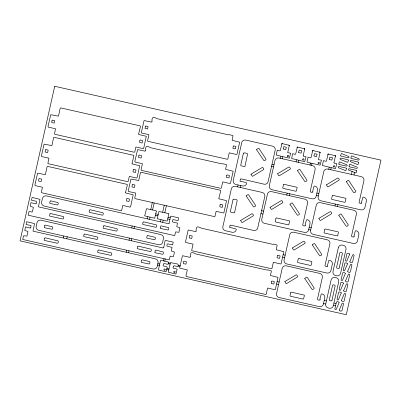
<?xml version="1.0" encoding="UTF-8"?>
<svg xmlns="http://www.w3.org/2000/svg" width="401" height="401" viewBox="0 0 401 401"><rect width="100%" height="100%" fill="white"/><g stroke="black" fill="none" stroke-linecap="round" stroke-linejoin="round"><path stroke-width="0.6" d="M63.328 238.004L63.774 236.009M66.822 238.79L67.268 236.801M126.295 252.259L126.741 250.264M129.017 240.124L129.463 238.129M131.739 227.984L132.185 225.994M128.581 252.775L129.027 250.78M131.302 240.64L131.749 238.645M134.024 228.505L134.47 226.51M147.307 218.756L147.753 216.766M150.751 209.548L152.32 202.535M149.528 219.262L149.974 217.267M152.565 209.959L154.139 202.951M160.52 221.748L160.971 219.758M162.656 212.239L164.225 205.232M162.696 222.244L163.142 220.249M164.826 212.73L166.4 205.723M163.508 260.83L163.989 258.7M164.766 261.111L165.242 258.981M237.633 186.871L238.059 184.966M240.319 187.478L240.745 185.578M280.409 158.32L280.855 156.325M282.224 158.731L282.675 156.736M286.76 195.061L287.186 193.162M296.073 161.864L296.524 159.874M289.306 195.638L289.733 193.738M298.339 162.38L298.785 160.385M309.993 165.017L310.444 163.027M311.547 165.367L311.993 163.377M328.755 169.267L329.201 167.272M330.745 169.718L331.191 167.723M334.95 205.974L335.376 204.074M337.502 206.55L337.928 204.65M351.441 174.4L352.098 171.468M353.988 174.981L354.554 172.47M325.717 304.023L331.116 279.963A3.484 3.298 13.8 0 1 335.236 277.512L336.033 277.692A3.484 3.298 13.8 0 1 338.71 281.682L333.316 305.742A3.484 3.298 13.8 0 1 329.196 308.194L328.394 308.013A3.484 3.298 13.8 0 1 325.717 304.023L323.517 303.522M272.003 164.32L274.008 164.776M271.527 166.435L273.537 166.891M316.87 193.061L318.875 193.518M316.329 195.477L318.334 195.929M261.612 210.65L263.622 211.106M260.956 213.588L262.961 214.044M309.226 227.161L311.231 227.618M308.685 229.578L310.69 230.034M155.763 213.838L158.179 214.385M168.119 217.247L170.26 217.728M155.468 215.257L157.844 215.793M167.798 218.926L169.884 219.397M283.156 254.7L285.161 255.156M282.615 257.116L284.62 257.572M277.131 281.577L279.136 282.028M276.59 283.993L278.595 284.444M168.235 262.76L170.24 263.216M178.099 265.166L180.159 265.632M168.039 263.627L170.049 264.079M177.944 265.868L180.004 266.334M324.208 300.444L326.409 300.94M334.058 303.101L336.063 303.557M157.859 263.627L159.653 264.033M157.543 265.031L159.342 265.437M333.567 305.291L335.577 305.747M166.946 268.5L168.956 268.956M166.716 269.527L168.726 269.978M334.985 155.528A0.687 0.652 13.8 0 1 335.517 156.31M327.752 154.555A0.687 0.652 13.8 0 1 328.564 154.074M319.602 152.044A0.687 0.652 13.8 0 1 320.128 152.826M312.369 151.072A0.687 0.652 13.8 0 1 313.181 150.586M304.214 148.56A0.687 0.652 13.8 0 1 304.745 149.342M296.981 147.588A0.687 0.652 13.8 0 1 297.793 147.102M288.83 145.077A0.687 0.652 13.8 0 1 289.357 145.859M281.597 144.104A0.687 0.652 13.8 0 1 282.409 143.618M125.518 192.585L125.839 193.021L133.197 194.771L130.561 206.801L130.074 207.116L122.806 205.437L121.638 210.46L121.197 210.746L41.684 192.746L41.373 192.285L42.466 187.232L35.213 185.638L34.872 185.197L37.594 173.182L45.358 174.656L47.123 166.661L47.564 166.375L127.077 184.375L127.388 184.836L125.518 192.585M132.034 163.538L132.35 163.974L139.708 165.723L137.072 177.753L136.556 178.059L129.348 176.375L128.16 181.382L127.713 181.698L48.195 163.698L47.889 163.237L48.957 158.159L41.699 156.58L41.383 156.149L44.105 144.134L51.869 145.608L53.634 137.613L54.08 137.327L133.593 155.327L133.894 155.819L132.034 163.503M138.636 134.099L138.952 134.541L146.31 136.29L143.673 148.32L143.192 148.631L135.919 146.956L134.756 151.979L134.28 152.26L54.827 134.275L54.491 133.804L55.554 128.726L48.331 127.157L47.985 126.716L50.706 114.701L58.471 116.175L60.235 108.18L60.676 107.894L140.19 125.894L140.5 126.355L138.636 134.069M154.861 252.324L155.207 252.77L162.129 254.209C163.327 255.096 163.959 251.452 162.666 251.808L155.703 250.119L155.287 250.409L154.861 252.294M160.3 228.054L160.651 228.5L167.568 229.933C168.786 230.811 169.387 227.096 168.104 227.537L161.112 225.843L160.736 226.104L160.3 228.054M218.861 198.455L219.177 198.896L226.54 200.645L223.898 212.675L223.387 212.981L216.144 211.312L214.981 216.334L214.54 216.62L135.027 198.62L134.716 198.159L135.804 193.102L128.526 191.503L128.21 191.071L130.932 179.057L138.696 180.53L140.46 172.535L140.906 172.25L220.42 190.249L220.725 190.706L218.866 198.425M283.171 148.761L283.487 149.197L285.733 149.613L286.349 147.262L283.823 146.596L283.171 148.731M287.778 152.325L288.093 152.761L290.66 153.217L289.291 158.195L276.239 155.042L277.281 150.19L279.793 150.881L280.254 150.651L281.968 143.563L289.357 145.332L287.778 152.295M298.555 152.245L298.87 152.681L301.116 153.097L301.722 150.716L299.206 150.079L298.555 152.245M303.161 155.809L303.482 156.245L306.043 156.701L304.705 161.668L291.622 158.525L292.665 153.673L295.176 154.365L295.637 154.134L297.357 147.047L304.74 148.816L303.161 155.809M313.943 155.728L314.259 156.164L316.504 156.58L317.121 154.23L314.564 153.573L313.943 155.698M318.549 159.292L318.865 159.728L321.432 160.184L320.063 165.162L307.341 162.325L307.001 161.979L308.053 157.157L310.564 157.849L311.026 157.618L312.74 150.53L320.128 152.3L318.549 159.262M329.326 159.212L329.642 159.648L331.888 160.064L332.509 157.713L329.953 157.062L329.331 159.182M333.933 162.776L334.254 163.212L336.815 163.668L335.477 168.636L322.394 165.493L323.437 160.641L325.948 161.332L326.409 161.102L328.128 154.014L335.512 155.783L333.933 162.776M30.782 227.708L30.265 228.129L25.509 226.916L24.782 230.56L27.674 231.287L27.935 231.763L26.927 236.134L23.624 235.723L22.697 239.457L153.077 268.981A3.484 3.298 13.8 0 0 157.197 266.53L158.024 262.83A3.484 3.298 13.8 0 0 155.352 258.84L32.997 231.136L34.541 223.603L26.677 221.708L26.045 224.52L31.007 225.542L30.782 227.708M36.22 203.432L35.734 203.858L30.947 202.645L30.225 206.284L33.378 207.337L32.426 211.718L31.955 212.034L29.067 211.447L28.135 215.187L158.515 244.705A3.484 3.298 13.8 0 0 162.636 242.254L163.468 238.555A3.484 3.298 13.8 0 0 160.791 234.565L38.436 206.861L40 199.357L32.115 197.437L31.484 200.244L36.446 201.272L36.22 203.432M38.907 178.951L38.611 181.082L41.168 181.573L41.614 179.147L39.358 178.555L38.907 178.921M45.418 149.904L45.123 152.034L47.679 152.525L48.15 150.124L45.869 149.508L45.418 149.904M44.686 225.467L44.275 227.312L44.516 227.698L51.554 229.171C52.752 230.079 53.388 226.39 52.09 226.776L45.203 225.081L44.686 225.467M44.551 238.189L44.145 240.034L44.441 240.445L57.052 243.171C58.26 244.084 58.907 240.374 57.589 240.77L45.067 237.803L44.551 238.189M50.125 201.197L49.719 203.036L49.955 203.422L56.992 204.901C58.195 205.803 58.837 202.134 57.528 202.5L50.641 200.806L50.13 201.162M49.995 213.918L49.584 215.758L49.884 216.174L62.491 218.896C63.654 219.788 64.366 216.269 63.057 216.48L50.511 213.527L49.995 213.888M52.02 120.47L51.724 122.601L54.28 123.092L54.731 120.666L52.506 120.079L52.02 120.47M84.075 234.39L83.669 236.199L83.964 236.645L96.576 239.367C97.784 240.214 98.405 236.65 97.142 236.951L84.591 233.999L84.075 234.39M89.513 210.114L89.107 211.954L89.408 212.37L102.014 215.091C103.202 215.964 103.894 212.35 102.556 212.695L90.065 209.728L89.518 210.084M98.065 250.309L97.659 252.119L97.954 252.565L110.566 255.287C111.729 256.159 112.44 252.625 111.102 252.886L98.581 249.918L98.065 250.309M103.503 226.034L103.097 227.878L103.393 228.289L116.004 231.011C117.207 231.918 117.849 228.219 116.541 228.615L104.019 225.643L103.503 226.034M126.771 198.846L126.47 200.976L129.032 201.467L129.498 199.066L127.222 198.45L126.771 198.846M132.245 184.826L131.949 186.956L134.505 187.447L134.957 185.021L132.731 184.435L132.245 184.826M133.282 169.798L132.987 171.929L135.543 172.42L135.994 169.994L133.733 169.402L133.287 169.768M138.846 155.393L138.551 157.523L141.107 158.014L141.558 155.588L139.297 154.997L138.851 155.362M137.588 246.505L137.177 248.344L137.478 248.76L150.089 251.482C151.247 252.374 151.964 248.856 150.651 249.066L138.104 246.114L137.588 246.475M139.884 140.365L139.588 142.495L142.144 142.987L142.591 140.561L140.365 139.974L139.884 140.335M141.673 260.184L141.267 262.023L141.508 262.409L148.691 263.918C149.864 264.815 150.54 261.292 149.257 261.502L142.195 259.793L141.673 260.184M143.027 222.229L142.621 224.039L142.916 224.485L155.528 227.212C156.736 228.049 157.347 224.485 156.094 224.796L143.578 221.848L143.027 222.229M145.362 126.345L145.062 128.475L147.623 128.967L148.069 126.541L145.814 125.949L145.362 126.315M145.478 150.746L144.992 151.172L137.593 149.553L134.821 161.578L135.122 162.069L142.425 163.693L141.062 169.854L141.332 170.335L220.846 188.34L221.322 188.059L222.725 181.879L230.019 183.553L230.47 183.327L233.146 171.242L225.588 169.357L226.5 164.976L226.219 164.525L222.57 163.693L222.084 163.919L150.671 147.748C146.811 145.533 145.207 145.794 145.478 150.746M147.117 235.908L146.711 237.718L146.946 238.139L154.129 239.648C155.332 240.54 155.909 236.981 154.726 237.217L147.633 235.517L147.117 235.878M151.989 121.698L151.508 122.125L144.084 120.526L141.332 132.53L141.638 133.022L148.941 134.646L147.568 140.836L147.849 141.287L227.362 159.292L227.833 159.012L229.242 152.826L236.53 154.505L236.981 154.28L239.663 142.195L232.104 140.31L233.011 135.929L232.765 135.493L229.081 134.646L228.595 134.871L157.187 118.701C153.483 116.531 151.568 116.731 151.989 121.698M163.698 247.572L163.182 247.993L41.133 220.224A3.484 3.298 13.8 0 0 37.012 222.675L36.185 226.38A3.484 3.298 13.8 0 0 38.862 230.364L169.242 259.888L170.174 256.149L173.473 256.56L174.49 252.069L171.332 250.991L172.054 247.347L167.613 246.339C166.305 246.715 166.971 243.041 168.154 243.943L172.59 244.946L173.222 242.139L165.864 240.475A0.687 0.652 13.8 0 0 165.052 240.956L163.698 247.572M163.628 263.893C161.453 267.532 166.365 265.362 167.222 267.277L166.004 271.833L158.375 269.943L160.56 260.344L167.994 261.843C170.27 266.795 164.285 262.404 163.628 263.893M169.142 223.297L168.59 223.713L46.576 195.949A3.484 3.298 13.8 0 0 42.456 198.4L41.624 202.104A3.484 3.298 13.8 0 0 44.3 206.094L174.681 235.613L175.613 231.878L178.911 232.289L179.929 227.768L176.771 226.715L177.493 223.071L173.057 222.069C171.748 222.44 172.405 218.776 173.593 219.668L178.034 220.675L178.661 217.863L171.302 216.199A0.687 0.652 13.8 0 0 170.495 216.68L169.142 223.297M173.528 266.134C171.382 269.883 176.27 267.502 177.122 269.517L175.904 274.078L168.275 272.184L170.46 262.585L177.894 264.084C180.114 269.026 174.535 264.66 173.528 266.134M183.723 261.537L183.422 263.668L185.984 264.154L186.43 261.728L184.174 261.141L183.723 261.507M189.493 235.808L189.192 237.933L191.753 238.425L192.219 236.024L189.974 235.412L189.498 235.743M190.35 256.891L189.863 257.317L182.47 255.698L179.693 267.723L179.999 268.214L187.302 269.838L185.929 276.028L186.209 276.479L265.723 294.484L266.194 294.204L267.602 288.018L274.891 289.697L275.342 289.472L278.018 277.387L270.439 275.477L271.372 271.121L271.126 270.685L267.442 269.838L266.991 270.068L195.548 253.893C191.828 251.713 189.984 251.883 190.35 256.891M196.119 231.161L195.638 231.588L188.214 229.984L185.462 241.988L185.768 242.48L193.071 244.109L191.698 250.299L191.979 250.745L271.492 268.755L271.968 268.469L273.372 262.289L280.66 263.968L281.111 263.743L283.793 251.653L276.234 249.768L277.141 245.387L276.896 244.951L273.211 244.109L272.76 244.339L201.317 228.164C197.477 226.049 195.833 226.114 196.119 231.161M220.109 204.721L219.813 206.851L222.37 207.342L222.821 204.916L220.56 204.325L220.114 204.69M226.71 175.287L226.415 177.417L228.971 177.909L229.442 175.508L227.197 174.891L226.71 175.287M230.034 225.487C229.868 225.918 229.151 228.54 230.495 227.542L235.598 228.851A0.872 0.827 13.8 0 1 236.234 229.467A0.687 0.652 13.8 0 1 236.239 229.763L236.229 229.798A3.484 3.298 13.8 0 1 232.109 232.249L225.527 230.76A3.484 3.298 13.8 0 1 222.856 226.771L231.357 188.836A3.484 3.298 13.8 0 1 235.477 186.385L262.129 192.42A3.484 3.298 13.8 0 1 264.805 196.41L257.718 228.004A3.484 3.298 13.8 0 1 253.597 230.455L230.58 225.106L230.034 225.487M233.222 146.24L232.926 148.37L235.482 148.856L235.953 146.455L233.708 145.844L233.227 146.21M233.041 199.528L230.334 211.588L230.66 212.069L234.114 212.856L234.58 212.64L237.131 200.7C238.154 199.578 233.352 198.64 233.046 199.498M240.41 179.212C240.259 179.683 239.502 182.229 240.876 181.262L245.973 182.57A0.872 0.827 13.8 0 1 246.61 183.192A0.687 0.652 13.8 0 1 246.615 183.483L246.61 183.518A3.484 3.298 13.8 0 1 242.49 185.969L235.908 184.48A3.484 3.298 13.8 0 1 233.232 180.49L241.738 142.555A3.484 3.298 13.8 0 1 245.858 140.104L272.505 146.139A3.484 3.298 13.8 0 1 275.181 150.129L268.099 181.723A3.484 3.298 13.8 0 1 263.978 184.174L240.926 178.821L240.41 179.177M243.417 153.247L240.715 165.277L241.036 165.793L244.495 166.575L244.956 166.36L247.512 154.425C248.61 153.337 243.648 152.325 243.417 153.247M271.582 281.432L271.287 283.562L273.843 284.048L274.314 281.647L272.068 281.036L271.582 281.432M275.928 218.299L275.211 221.482L275.447 221.928L288.324 224.866L288.835 224.63L289.592 221.297L289.357 220.846L276.444 217.908L275.933 218.264M277.352 255.698L277.056 257.828L279.617 258.319L280.083 255.918L277.838 255.307L277.357 255.668M283.462 184.696L282.745 187.884L282.981 188.33L295.858 191.262L296.369 191.031L297.126 187.698L296.89 187.247L283.983 184.31L283.462 184.696M290.705 292.524L289.988 295.707L290.224 296.154L303.101 299.091L303.612 298.855L304.369 295.522L304.133 295.071L291.221 292.134L290.705 292.524M298.239 258.921L297.522 262.109L297.758 262.555L310.635 265.487L311.146 265.256L311.903 261.923L311.667 261.472L298.755 258.535L298.244 258.891M324.765 229.352L324.038 232.57L324.279 232.986L337.161 235.918L337.672 235.688L338.429 232.354L338.163 231.888L325.311 228.971L324.765 229.352M332.299 195.753L331.577 198.971L331.812 199.387L344.695 202.32L345.206 202.089L345.963 198.751L345.697 198.289L332.845 195.372L332.299 195.753M331.978 300.419C331.732 301.306 328.62 300.68 329.371 299.607L332.529 285.522C332.284 284.129 335.873 285.141 335.111 286.058L331.978 300.419M338.84 164.059L339.151 164.485L346.274 166.099A0.772 0.732 13.8 0 0 346.83 164.801L339.667 161.904L339.266 162.134L338.84 164.029M340.71 155.718L341.025 156.149L348.143 157.763A0.772 0.732 13.8 0 0 348.7 156.46L341.542 153.563L341.126 153.829L340.715 155.688M339.246 268.013C339 268.911 335.812 268.254 336.634 267.206L339.792 253.116C339.431 251.858 343.086 252.525 342.354 253.678L339.246 268.013M346.454 168.465L346.048 170.36L345.622 170.651L338.464 167.753A0.772 0.732 13.8 0 1 339.02 166.455L346.143 168.069L346.454 168.465M348.329 160.129L347.923 162.024L347.497 162.315L340.339 159.418A0.772 0.732 13.8 0 1 340.895 158.119L348.013 159.733L348.329 160.129M349.045 166.37L349.356 166.796L356.479 168.41A0.772 0.732 13.8 0 0 357.035 167.112L349.878 164.215L349.461 164.475L349.05 166.34M350.92 158.029L351.231 158.46L358.354 160.074A0.772 0.732 13.8 0 0 358.91 158.776L351.782 155.879L351.336 156.139L350.92 157.999M356.664 170.776L356.233 172.731L355.797 172.961L348.669 170.064A0.772 0.732 13.8 0 1 349.226 168.766L356.349 170.38L356.664 170.776M358.534 162.44L358.108 164.39L357.672 164.621L350.544 161.728A0.772 0.732 13.8 0 1 351.101 160.43L358.223 162.044L358.534 162.44M156.355 211.142L154.706 218.259L144.676 215.873L146.54 208.665L156.014 210.736L156.355 211.142M168.841 213.969L167.192 221.091L157.162 218.7L159.027 211.492L168.5 213.563L168.841 213.969M305.402 225.522C305.221 226.415 301.958 225.778 302.745 224.705L307.577 203.162A3.484 3.298 13.8 0 0 304.9 199.172L271.562 191.623A3.484 3.298 13.8 0 0 267.442 194.074L261.778 219.332A3.484 3.298 13.8 0 0 264.454 223.322L304.479 232.385A3.484 3.298 13.8 0 0 308.6 229.933L309.998 223.693A3.484 3.298 13.8 0 0 307.321 219.703L307.286 219.698A0.687 0.652 13.8 0 0 306.981 219.693A0.872 0.827 13.8 0 0 306.344 220.284L305.101 225.116L305.402 225.522M312.935 191.924C312.63 192.791 309.507 192.154 310.279 191.107L315.111 169.563A3.484 3.298 13.8 0 0 312.434 165.573L279.096 158.024A3.484 3.298 13.8 0 0 274.976 160.475L269.312 185.728A3.484 3.298 13.8 0 0 271.988 189.718L312.013 198.781A3.484 3.298 13.8 0 0 316.133 196.33L317.532 190.094A3.484 3.298 13.8 0 0 314.855 186.104A0.687 0.652 13.8 0 0 314.514 186.094A0.872 0.827 13.8 0 0 313.878 186.686L312.635 191.513L312.935 191.924M320.178 299.748C319.782 300.66 316.825 299.988 317.522 298.93L322.349 277.387A3.484 3.298 13.8 0 0 319.677 273.397L286.339 265.848A3.484 3.298 13.8 0 0 282.219 268.299L276.555 293.557A3.484 3.298 13.8 0 0 279.231 297.547L319.256 306.61A3.484 3.298 13.8 0 0 323.376 304.158L324.775 297.918A3.484 3.298 13.8 0 0 322.098 293.928L322.063 293.923A0.687 0.652 13.8 0 0 321.757 293.918A0.872 0.827 13.8 0 0 321.121 294.509L319.878 299.341L320.178 299.748M327.712 266.149C327.351 267.046 324.304 266.394 325.056 265.332L329.888 243.788A3.484 3.298 13.8 0 0 327.211 239.798L293.873 232.249A3.484 3.298 13.8 0 0 289.753 234.7L284.088 259.953A3.484 3.298 13.8 0 0 286.765 263.943L326.79 273.006A3.484 3.298 13.8 0 0 330.91 270.555L332.309 264.319A3.484 3.298 13.8 0 0 329.632 260.329L329.597 260.319A0.687 0.652 13.8 0 0 329.291 260.319A0.872 0.827 13.8 0 0 328.655 260.911L327.411 265.743L327.712 266.149M354.233 236.58C353.847 237.497 350.775 236.79 351.577 235.763L356.409 214.219A3.484 3.298 13.8 0 0 353.732 210.229L320.394 202.68A3.484 3.298 13.8 0 0 316.274 205.132L310.61 230.385A3.484 3.298 13.8 0 0 313.286 234.374L353.316 243.442A3.484 3.298 13.8 0 0 357.436 240.991L358.835 234.75A3.484 3.298 13.8 0 0 356.158 230.76A0.687 0.652 13.8 0 0 355.812 230.75A0.872 0.827 13.8 0 0 355.176 231.342L353.933 236.174L354.233 236.58M361.767 202.981C361.597 203.853 358.309 203.247 359.111 202.164L363.943 180.62A3.484 3.298 13.8 0 0 361.266 176.63L327.928 169.082A3.484 3.298 13.8 0 0 323.808 171.533L318.143 196.786A3.484 3.298 13.8 0 0 320.82 200.776L360.85 209.838A3.484 3.298 13.8 0 0 364.97 207.387L366.369 201.152A3.484 3.298 13.8 0 0 363.692 197.162L363.652 197.152A0.687 0.652 13.8 0 0 363.346 197.152A0.872 0.827 13.8 0 0 362.71 197.743L361.466 202.57L361.767 202.981M240.595 220.51L241.773 222.415L242.279 222.545L252.956 216.044C254.414 215.883 252.289 212.846 251.547 213.944L240.6 220.475M246.109 195.919L253.231 206.45C253.437 207.798 256.575 205.903 255.402 205.157L248.525 194.68L248.013 194.585L246.109 195.919M250.971 174.229L252.149 176.134L252.655 176.265L263.337 169.768C264.85 169.553 262.409 166.47 261.923 167.663L250.971 174.229M256.485 149.638L263.607 160.169C263.808 161.503 266.921 159.683 265.808 158.886L258.926 148.425L258.359 148.32L256.49 149.608M270.028 207.372L271.206 209.277L271.708 209.412L282.389 202.911C283.908 202.69 281.462 199.618 280.981 200.811L270.028 207.372M277.562 173.773L278.74 175.678L279.246 175.813L289.923 169.312C291.432 169.092 289.071 166.064 288.514 167.212L277.562 173.743M284.805 281.597L285.983 283.502L286.484 283.637L297.166 277.136C298.635 276.971 296.429 273.888 295.758 275.036L284.805 281.597M289.933 204.244L297.051 214.771C297.286 216.144 300.384 214.179 299.256 213.487L292.349 203.006L291.808 202.921L289.933 204.244M292.339 247.998L293.517 249.903L294.018 250.039L304.7 243.537C306.138 243.372 304.093 240.435 303.296 241.407L292.339 247.968M297.467 170.646L304.59 181.172C304.79 182.505 307.898 180.691 306.79 179.889L299.883 169.407L299.372 169.307L297.477 170.58M304.71 278.469L311.828 288.996C312.033 290.349 315.181 288.454 313.998 287.707L307.151 277.256L306.585 277.146L304.715 278.439M312.244 244.871L319.361 255.397C319.612 256.795 322.74 254.72 321.567 254.114L314.66 243.633L314.118 243.547L312.249 244.841M318.86 218.43L320.038 220.334L320.544 220.47L331.221 213.969C332.72 213.818 330.479 210.791 329.822 211.838L318.865 218.4M326.394 184.831L327.572 186.736L328.078 186.871L338.755 180.37C340.223 180.199 338.113 177.212 337.356 178.234L326.394 184.831M338.765 215.302L345.888 225.828C346.133 227.237 349.311 225.111 348.058 224.54L341.186 214.064L340.67 213.969L338.77 215.272M346.304 181.703L353.421 192.229C353.627 193.578 356.77 191.688 355.592 190.936L348.72 180.465L348.203 180.365L346.304 181.703M339.131 302.605L336.269 309.356A0.772 0.732 13.8 0 1 334.89 308.795L336.399 302.073C336.915 301.241 338.85 301.702 339.131 302.605M339.246 310.103C339.462 311.041 341.457 311.502 341.978 310.665L343.487 303.943A0.772 0.732 13.8 0 0 342.108 303.382L339.251 310.073M341.301 292.93L338.439 299.682A0.772 0.732 13.8 0 1 337.061 299.121L338.569 292.399C339.086 291.562 341.02 292.028 341.301 292.93M341.416 300.429C341.632 301.367 343.627 301.828 344.148 300.986L345.652 294.269A0.772 0.732 13.8 0 0 344.279 293.707L341.416 300.429M343.467 283.251L340.609 290.008A0.772 0.732 13.8 0 1 339.231 289.442L340.735 282.725C341.256 281.888 343.191 282.349 343.467 283.251M343.587 290.75C343.802 291.692 345.797 292.154 346.319 291.311L347.822 284.59A0.772 0.732 13.8 0 0 346.449 284.028L343.592 290.72M345.361 273.517L342.499 280.269A0.772 0.732 13.8 0 1 341.126 279.708L342.629 272.986C343.151 272.149 345.081 272.615 345.361 273.517M345.482 281.016C345.697 281.953 347.692 282.414 348.208 281.572L349.717 274.855A0.772 0.732 13.8 0 0 348.339 274.294L345.487 280.986M347.532 263.838L344.67 270.595A0.772 0.732 13.8 0 1 343.291 270.028L344.8 263.312C345.321 262.475 347.251 262.941 347.532 263.838M347.652 271.337C347.862 272.279 349.862 272.74 350.379 271.898L351.888 265.176A0.772 0.732 13.8 0 0 350.509 264.615L347.652 271.337M349.702 254.164L346.84 260.916A0.772 0.732 13.8 0 1 345.462 260.354L346.97 253.632C347.492 252.795 349.421 253.262 349.702 254.164M349.817 261.663C350.033 262.6 352.033 263.061 352.549 262.224L354.058 255.502A0.772 0.732 13.8 0 0 352.68 254.941L349.822 261.632M54.711 86.275L20.05 240.861L346.289 314.725L380.95 160.139L54.711 86.275M338.379 247.557L332.985 271.617A3.484 3.298 13.8 0 0 335.662 275.607L336.459 275.788A3.484 3.298 13.8 0 0 340.579 273.337L345.978 249.282A3.484 3.298 13.8 0 0 343.301 245.292L342.499 245.111A3.484 3.298 13.8 0 0 338.379 247.557M164.099 270.028A0.687 0.652 13.8 0 0 165.252 269.788A0.687 0.652 13.8 0 0 164.43 268.956A0.687 0.652 13.8 0 0 164.099 270.028M174.004 272.274A0.687 0.652 13.8 0 0 175.152 272.028A0.687 0.652 13.8 0 0 174.33 271.196A0.687 0.652 13.8 0 0 174.004 272.274M287.447 156.37A0.687 0.652 13.8 0 0 288.6 156.129A0.687 0.652 13.8 0 0 287.778 155.297A0.687 0.652 13.8 0 0 287.447 156.37M302.835 159.854A0.687 0.652 13.8 0 0 303.983 159.613A0.687 0.652 13.8 0 0 303.161 158.781A0.687 0.652 13.8 0 0 302.835 159.854M318.219 163.337A0.687 0.652 13.8 0 0 319.371 163.097A0.687 0.652 13.8 0 0 318.549 162.265A0.687 0.652 13.8 0 0 318.219 163.337M333.607 166.821A0.687 0.652 13.8 0 0 334.755 166.58A0.687 0.652 13.8 0 0 333.933 165.748A0.687 0.652 13.8 0 0 333.607 166.821"/></g></svg>
